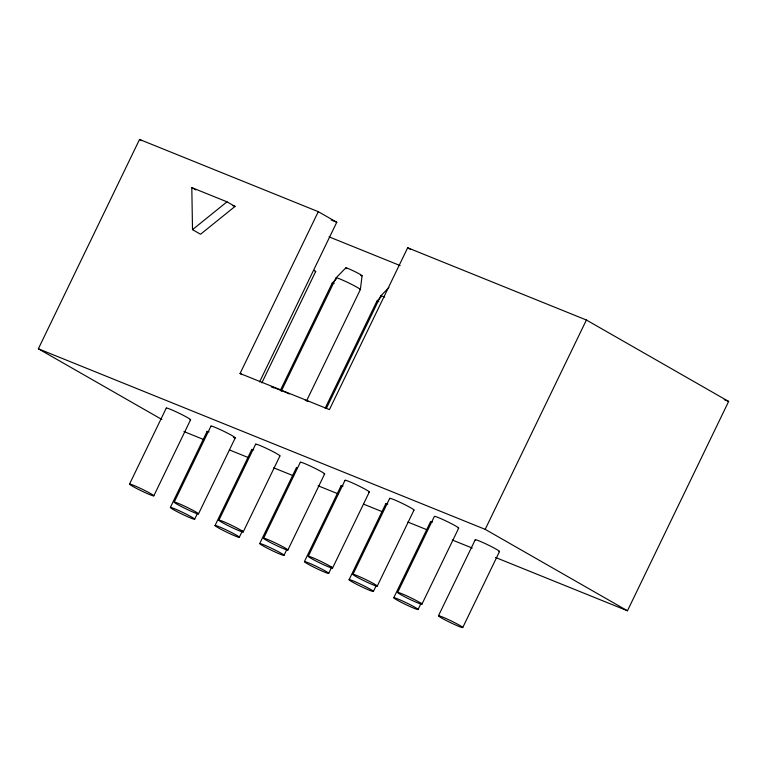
<?xml version="1.0" encoding="UTF-8"?>
<svg xmlns="http://www.w3.org/2000/svg" width="767" height="767" viewBox="0 0 767 767"><rect width="100%" height="100%" fill="white"/><g stroke="black" fill="none" stroke-linecap="round" stroke-linejoin="round"><path stroke-width="1.15" d="M362.091 275.765L360.346 289.59L306.541 400.901M161.914 419.511L38.35 348.784L139.546 139.45L318.286 211.673L336.771 222.248L259.591 381.908M129.537 484.082L166.295 408.044M153.812 495.846A13.49 0.92 25.8 0 0 136.075 486.374A13.49 0.92 25.8 0 0 135.126 487.678A13.49 0.92 25.8 0 0 153.812 495.846L190.571 419.808M170.36 507.457L207.119 431.418M174.214 502.136L210.973 426.107M242.113 374.66L240.061 373.491L318.286 211.673M194.645 519.221A13.49 0.92 25.8 0 0 176.909 509.739A13.49 0.92 25.8 0 0 175.959 511.043A13.49 0.92 25.8 0 0 194.645 519.221L197.234 513.861M198.5 513.9A13.49 0.92 25.8 0 0 180.763 504.427A13.49 0.92 25.8 0 0 179.814 505.731A13.49 0.92 25.8 0 0 198.5 513.9L235.258 437.861M261.854 382.848L315.668 271.537M215.048 525.51L251.806 449.472M280.473 390.173L332.207 283.138L336.272 278.996M218.902 520.199L255.66 444.16M281.221 391.285L336.071 277.827L345.821 267.884M239.323 537.274A13.49 0.92 25.8 0 0 221.586 527.792A13.49 0.92 25.8 0 0 220.637 529.105A13.49 0.92 25.8 0 0 239.323 537.274L242.43 530.85M243.187 531.962A13.49 0.92 25.8 0 0 225.45 522.48A13.49 0.92 25.8 0 0 224.501 523.794A13.49 0.92 25.8 0 0 243.187 531.962L279.945 455.924M259.725 543.563L296.484 467.525M325.15 408.226L376.894 301.191L380.959 297.05M263.589 538.252L300.348 462.213M326.426 408.265L380.758 295.88L388.879 287.596M495.501 557.456L627.454 610.772L728.65 401.438L586.4 320.012L407.661 247.779L329.436 409.597L240.061 373.491M284.011 555.327A13.49 0.92 25.8 0 0 266.274 545.855A13.49 0.92 25.8 0 0 265.324 547.159A13.49 0.92 25.8 0 0 284.011 555.327L286.599 549.977M287.874 550.016A13.49 0.92 25.8 0 0 270.137 540.543A13.49 0.92 25.8 0 0 269.188 541.847A13.49 0.92 25.8 0 0 287.874 550.016L324.623 473.977M304.413 561.626L341.171 485.588M308.276 556.305L345.035 480.267M328.698 573.38A13.49 0.92 25.8 0 0 310.961 563.908A13.49 0.92 25.8 0 0 310.012 565.212A13.49 0.92 25.8 0 0 328.698 573.38L331.804 566.957M332.552 568.069A13.49 0.92 25.8 0 0 314.815 558.597A13.49 0.92 25.8 0 0 313.866 559.9A13.49 0.92 25.8 0 0 332.552 568.069L369.31 492.031M349.1 579.679L385.859 503.641M352.954 574.368L389.713 498.329M373.385 591.443A13.49 0.92 25.8 0 0 355.648 581.961A13.49 0.92 25.8 0 0 354.699 583.275A13.49 0.92 25.8 0 0 373.385 591.443L375.974 586.084M377.239 586.132A13.49 0.92 25.8 0 0 359.502 576.65A13.49 0.92 25.8 0 0 358.553 577.963A13.49 0.92 25.8 0 0 377.239 586.132L413.998 510.093M393.787 597.733L430.546 521.694M397.642 592.421L434.4 516.383A13.49 0.92 25.8 0 1 448.666 522.289A13.49 0.92 25.8 0 1 458.129 528.137M418.063 609.497A13.49 0.92 25.8 0 0 400.326 600.024A13.49 0.92 25.8 0 0 399.377 601.328A13.49 0.92 25.8 0 0 418.063 609.497L421.169 603.073M421.927 604.185A13.49 0.92 25.8 0 0 404.19 594.713A13.49 0.92 25.8 0 0 403.241 596.017A13.49 0.92 25.8 0 0 421.927 604.185L458.685 528.147M438.465 615.786L475.224 539.757M627.454 610.772L485.195 529.355L586.4 320.012M462.75 627.55A13.49 0.92 25.8 0 0 445.013 618.077A13.49 0.92 25.8 0 0 444.064 619.381A13.49 0.92 25.8 0 0 462.75 627.55L499.509 551.521M192.507 229.649L226.984 201.826L235.028 206.428L200.551 234.251L192.507 229.649L191.808 187.608L226.984 201.826M306.522 400.7L305.228 400.288M331.229 220.014L336.771 222.248M329.072 236.859L400.134 265.574M724.211 399.645L728.65 401.438M232.823 205.537L235.028 206.428M38.35 348.784L485.195 529.355M183.927 431.553L203.888 439.625M229.391 449.922L248.24 457.544M273.742 467.851L293.703 475.914M318.094 485.77L338.055 493.833M363.558 504.14L382.407 511.752M407.91 522.059L426.759 529.681M452.262 539.987L472.213 548.05M307.529 401.112L308.267 401.438M287.452 393.03L271.336 386.558L272.18 387.086M287.961 393.279L289.322 394.008M272.899 387.488L273.522 387.814M407.661 247.779L410.738 249.543M139.546 139.45L141.627 140.639M191.808 187.608L195.825 189.909M300.616 462.606A13.49 0.92 25.8 0 1 313.032 467.343A13.49 0.92 25.8 0 1 324.077 473.977M341.449 485.981A13.49 0.92 25.8 0 1 343.07 485.99M345.303 480.669A13.49 0.92 25.8 0 1 357.719 485.396A13.49 0.92 25.8 0 1 368.754 492.031M386.127 504.034A13.49 0.92 25.8 0 1 387.757 504.053M389.991 498.723A13.49 0.92 25.8 0 1 402.407 503.459A13.49 0.92 25.8 0 1 413.442 510.084M430.814 522.097A13.49 0.92 25.8 0 1 432.444 522.106M475.502 540.15A13.49 0.92 25.8 0 1 487.917 544.877A13.49 0.92 25.8 0 1 498.953 551.511M255.929 444.553A13.49 0.92 25.8 0 1 268.354 449.289A13.49 0.92 25.8 0 1 279.389 455.914M296.762 467.928A13.49 0.92 25.8 0 1 297.04 467.534M211.251 426.5A13.49 0.92 25.8 0 1 225.249 432.003A13.49 0.92 25.8 0 1 233.36 437.458M252.075 449.865A13.49 0.92 25.8 0 1 253.704 449.884M166.564 408.437A13.49 0.92 25.8 0 1 178.979 413.173A13.49 0.92 25.8 0 1 190.015 419.808M207.387 431.811A13.49 0.92 25.8 0 1 209.017 431.831M314.317 270.368A13.49 0.92 25.8 0 1 315.112 271.528M332.485 283.531A13.49 0.92 25.8 0 1 334.115 283.55M336.339 278.22A13.49 0.92 25.8 0 1 348.755 282.956A13.49 0.92 25.8 0 1 359.8 289.581M346.722 268.671A9.041 0.614 25.8 0 1 354.316 271.326A9.041 0.614 25.8 0 1 360.816 275.497M377.172 301.594A13.49 0.92 25.8 0 1 378.793 301.604M381.026 296.283A13.49 0.92 25.8 0 1 384.698 297.069"/></g></svg>
